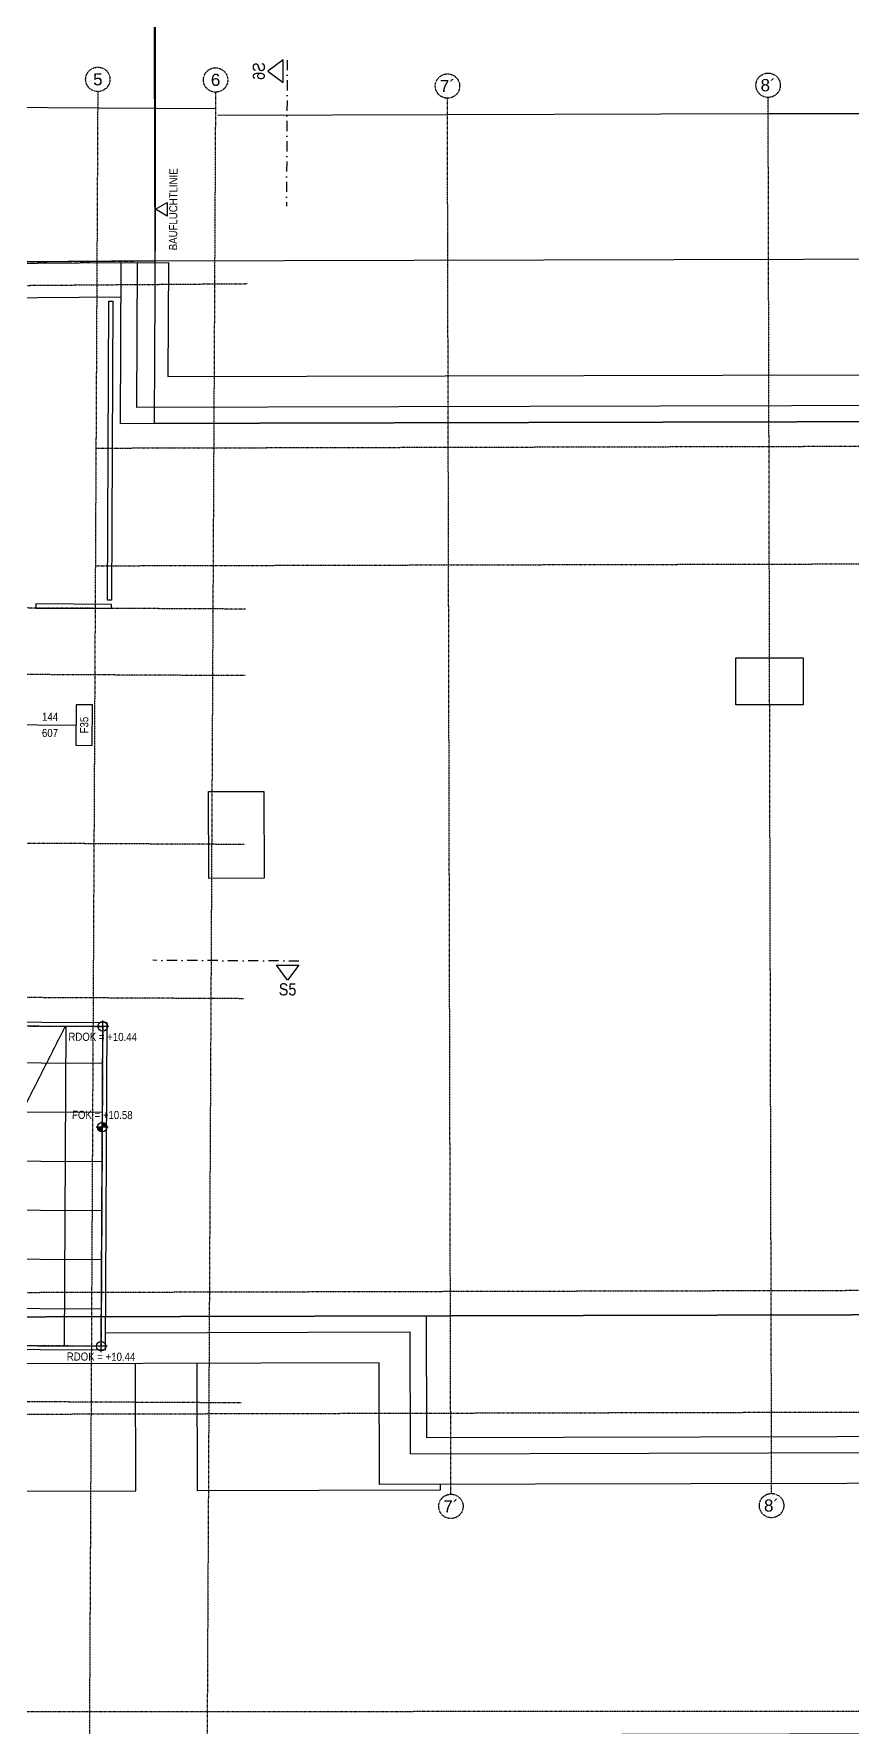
# Model space of a CAD drawing. Header units: millimetres. Extents: x -89828 to -25315, y -35442 to 69272.
# Drawn here: x -70811 to -60735, y 20911 to 41773 of the extents above; entities that cross this region are included whole.
import ezdxf
from ezdxf.enums import TextEntityAlignment as Align

# ---------------------------------------------------------------- set-up
doc = ezdxf.new("R2010")
doc.units = ezdxf.units.MM
for name, pattern in [('DASHDOT', [1, 0.5, -0.25, 0, -0.25]), ('HIDDEN2', [0.1875, 0.125, -0.0625]), ('STRICHLINIE', [0.75, 0.5, -0.25]), ('STRICHPUNKT', [1, 0.5, -0.25, 0, -0.25]), ('STRICHPUNKTX2', [2, 1, -0.5, 0, -0.5])]:
    doc.linetypes.add(name, pattern=pattern)
for name, color, linetype in [('01-BFL-G00-L04-M0', 10, 'Continuous'), ('01-HID-G00-L04-ENTWÄSSERUNG', 8, 'HIDDEN2'), ('01-SCH-G00-L04-M0', 8, 'STRICHPUNKTX2'), ('01-SYM-G00-L04-M0', 8, 'Continuous'), ('01-TXT---------M0', 1, 'Continuous'), ('02-ANS-G00-L04-M0', 8, 'Continuous'), ('02-AXO-G00-L04-M0', 8, 'STRICHPUNKT'), ('02-DIM-G00-L04-ACHSEN', 8, 'Continuous'), ('02-DIM-G00-L04-BEHÖRDE', 20, 'Continuous'), ('02-DIM-G00-L04-ROHBAU', 8, 'Continuous'), ('02-FIL-G00-L04-PLATTENBELAG', 253, 'Continuous'), ('02-HID-G00-L04-M0', 8, 'HIDDEN2'), ('02-TWB-G00-L04-M0', 5, 'Continuous'), ('04-TXT---------EP', 8, 'Continuous'), ('04-TXT-G00-L04-M0', 8, 'Continuous'), ('04-TXT-G00-L04-POS', 8, 'Continuous'), ('05-SYM---------M0', 8, 'Continuous'), ('05-TXT---------PP', 8, 'Continuous'), ('07-TXT---------M0', 8, 'Continuous'), ('09-VER-G00-L04-GRUNDSTÜCKSGRENZE', 161, 'Continuous')]:
    doc.layers.add(name, color=color, linetype=linetype)
doc.styles.add('ARIAL', font='arial.ttf', dxfattribs={"width": 0.85})
doc.styles.get("Standard").update_dxf_attribs({"font": 'arial.ttf'})
doc.dimstyles.new('pp chromy&schneider', dxfattribs={"dimscale": 0.005, "dimtxt": 25, "dimasz": 10, "dimexe": 0, "dimexo": 0, "dimgap": 5, "dimtad": 1, "dimdec": 1, "dimlfac": 100, "dimrnd": 0.1, "dimzin": 9, "dimdsep": 46, "dimtxsty": 'ARIAL', "dimblk": 'c&s kote', "dimcen": 0, "dimse1": 1, "dimse2": 1, "dimclrd": 8, "dimclrt": 8, "dimadec": 0, "dimazin": 0, "dimtfac": 0.75, "dimtdec": 1, "dimtix": 1, "dimtmove": 2, "dimatfit": 0, "dimldrblk": 'NONE', "dimfxl": 1, "dimtolj": 1, "dimlwd": -1, "dimarcsym": 0})

# ---------------------------------------------------------------- blocks, each defined once
blk = doc.blocks.new('schnittführung')
at = {"color": 4, "linetype": 'DASHDOT', "ltscale": 0.25}
blk.add_line((0.237, -0.138), (0.237, 1.662), dxfattribs=at)
blk.add_line((0.237, -0.138), (0.237, 1.662), dxfattribs=at)
blk.add_line((0.237, -0.138), (0.237, 1.662), dxfattribs=at)
at = {"color": 4}
blk.add_lwpolyline([(0.187, 0.138), (0.187, -0.138), (0, 0)], close=True, dxfattribs=at)
at = {"layer": '07-TXT---------M0', "color": 9, "style": 'ARIAL', "text_generation_flag": 6, "width": 0.85}
blk.add_attdef('SCHNITT', text='', height=0.15, rotation=270, dxfattribs=at).set_placement((-0.037, 0), align=Align.CENTER)
blk = doc.blocks.new('01-HK3')
blk.add_lwpolyline([(0, 0), (0.042, 0.073), (-0.042, 0.073)], close=True)
at = {"color": 0, "style": 'ARIAL', "width": 0.85}
blk.add_attdef('HEIGHT', text='', height=0.05, dxfattribs=at).set_placement((0, 0.35), align=Align.TOP_CENTER)
blk = doc.blocks.new('c&s kote')
at = {"color": 8}
for p, q in [((0, -2), (0, 2)), ((0, 2), (0, -2)), ((-2, 0), (2, 0)), ((2, 0), (-2, 0))]:
    blk.add_line(p, q, dxfattribs=at)
blk.add_circle((0, 0), 0.5, dxfattribs=at)
blk = doc.blocks.new('*D370')
at = {"layer": '02-DIM-G00-L04-ACHSEN', "color": 8, "transparency": 16777216}
blk.add_line((-72606, 40876), (-70026, 40863), dxfattribs=at)
at = {"layer": 'Defpoints', "color": 0, "transparency": 16777216}
for p in [(-72605, 41076), (-70025, 41063), (-70026, 40863)]:
    blk.add_point(p, dxfattribs=at)
at = {"layer": '02-DIM-G00-L04-ACHSEN', "color": 8, "transparency": 16777216, "xscale": 0.05, "yscale": 0.05, "zscale": 0.05}
for p, rotation in [((-72606, 40876), 179.7075493181492), ((-70026, 40863), 359.7075493181492)]:
    blk.add_blockref('c&s kote', p, dxfattribs=dict(at, rotation=rotation))
at = {"layer": '02-DIM-G00-L04-ACHSEN', "color": 8, "transparency": 16777216, "insert": (-71316, 40869), "char_height": 0.125, "attachment_point": 5, "rotation": 359.7075, "style": 'ARIAL'}
blk.add_mtext('\\A1;258000', dxfattribs=at)
blk = doc.blocks.new('_None')
blk = doc.blocks.new('*D371')
at = {"layer": '02-DIM-G00-L04-ACHSEN', "color": 8, "transparency": 16777216}
blk.add_line((-70026, 40863), (-68576, 40855), dxfattribs=at)
at = {"layer": 'Defpoints', "color": 0, "transparency": 16777216}
for p in [(-70025, 41063), (-68575, 41055), (-68576, 40855)]:
    blk.add_point(p, dxfattribs=at)
at = {"layer": '02-DIM-G00-L04-ACHSEN', "color": 8, "transparency": 16777216, "xscale": 0.05, "yscale": 0.05, "zscale": 0.05}
for p, rotation in [((-70026, 40863), 179.7075493181492), ((-68576, 40855), 359.7075493181492)]:
    blk.add_blockref('c&s kote', p, dxfattribs=dict(at, rotation=rotation))
at = {"layer": '02-DIM-G00-L04-ACHSEN', "color": 8, "transparency": 16777216, "insert": (-69301, 40859), "char_height": 0.125, "attachment_point": 5, "rotation": 359.7075, "style": 'ARIAL'}
blk.add_mtext('\\A1;145000', dxfattribs=at)
blk = doc.blocks.new('*D372')
at = {"layer": '02-DIM-G00-L04-ACHSEN', "color": 8, "transparency": 16777216}
blk.add_line((-65718, 40780), (-61769, 40790), dxfattribs=at)
at = {"layer": 'Defpoints', "color": 0, "transparency": 16777216}
for p in [(-65719, 40980), (-61769, 40990), (-61769, 40790)]:
    blk.add_point(p, dxfattribs=at)
at = {"layer": '02-DIM-G00-L04-ACHSEN', "color": 8, "transparency": 16777216, "xscale": 0.05, "yscale": 0.05, "zscale": 0.05}
for p, rotation in [((-65719, 40780), 180.1423037025541), ((-61769, 40790), 0.1423037025540477)]:
    blk.add_blockref('c&s kote', p, dxfattribs=dict(at, rotation=rotation))
at = {"layer": '02-DIM-G00-L04-ACHSEN', "color": 8, "transparency": 16777216, "insert": (-63744, 40785), "char_height": 0.125, "attachment_point": 5, "rotation": 0.1423, "style": 'ARIAL'}
blk.add_mtext('\\A1;395000', dxfattribs=at)
blk = doc.blocks.new('*D373')
at = {"layer": '02-DIM-G00-L04-ACHSEN', "color": 8, "transparency": 16777216}
blk.add_line((-61769, 40790), (-57889, 40800), dxfattribs=at)
at = {"layer": 'Defpoints', "color": 0, "transparency": 16777216}
for p in [(-61769, 40990), (-57889, 41000), (-57889, 40800)]:
    blk.add_point(p, dxfattribs=at)
at = {"layer": '02-DIM-G00-L04-ACHSEN', "color": 8, "transparency": 16777216, "xscale": 0.05, "yscale": 0.05, "zscale": 0.05}
for p, rotation in [((-61769, 40790), 180.1423037025541), ((-57889, 40800), 0.1423037025540477)]:
    blk.add_blockref('c&s kote', p, dxfattribs=dict(at, rotation=rotation))
at = {"layer": '02-DIM-G00-L04-ACHSEN', "color": 8, "transparency": 16777216, "insert": (-59829, 40795), "char_height": 0.125, "attachment_point": 5, "rotation": 0.1423, "style": 'ARIAL'}
blk.add_mtext('\\A1;388000', dxfattribs=at)
blk = doc.blocks.new('*D378')
at = {"layer": '02-DIM-G00-L04-ACHSEN', "color": 8, "transparency": 16777216}
blk.add_line((-68546, 40773), (-65719, 40780), dxfattribs=at)
at = {"layer": 'Defpoints', "color": 0, "transparency": 16777216}
for p in [(-65719, 40780), (-68541, 38978), (-65714, 38986)]:
    blk.add_point(p, dxfattribs=at)
at = {"layer": '02-DIM-G00-L04-ACHSEN', "color": 8, "transparency": 16777216, "xscale": 0.05, "yscale": 0.05, "zscale": 0.05}
for p, rotation in [((-68546, 40773), 180.1490716089612), ((-65719, 40780), 0.1490716089611813)]:
    blk.add_blockref('c&s kote', p, dxfattribs=dict(at, rotation=rotation))
at = {"layer": '02-DIM-G00-L04-ACHSEN', "color": 8, "transparency": 16777216, "insert": (-67132, 40777), "char_height": 0.125, "attachment_point": 5, "rotation": 0.1491, "style": 'ARIAL'}
blk.add_mtext('\\A1;BEI GG 282719.7', dxfattribs=at)
blk = doc.blocks.new('*D379')
at = {"layer": '02-DIM-G00-L04-ACHSEN', "color": 8, "transparency": 16777216}
blk.add_arc((-47298, 36726), 842, 0.1457, 89.6521, dxfattribs=at)
at = {"layer": 'Defpoints', "color": 0, "transparency": 16777216}
for p in [(-47272, 41026), (-46568, 37147), (-44729, 36732), (-70047, 36669), (-47375, 23826)]:
    blk.add_point(p, dxfattribs=at)
at = {"layer": '02-DIM-G00-L04-ACHSEN', "color": 8, "transparency": 16777216, "xscale": 0.05, "yscale": 0.05, "zscale": 0.05}
for p, rotation in [((-47292, 37568), 179.6537652360462), ((-46455, 36728), 270.1440040852006)]:
    blk.add_blockref('c&s kote', p, dxfattribs=dict(at, rotation=rotation))
at = {"layer": '02-DIM-G00-L04-ACHSEN', "color": 8, "transparency": 16777216, "insert": (-46701, 37321), "char_height": 0.125, "attachment_point": 5, "rotation": 314.8989, "style": 'ARIAL'}
blk.add_mtext('\\A1;89.51°', dxfattribs=at)
blk = doc.blocks.new('*D380')
at = {"layer": '02-DIM-G00-L04-ACHSEN', "color": 8, "transparency": 16777216}
blk.add_arc((-51185, 35266), 501, 0.148, 90.1366, dxfattribs=at)
at = {"layer": 'Defpoints', "color": 0, "transparency": 16777216}
for p in [(-51199, 41016), (-50752, 35518), (-44726, 35282), (-70054, 35219), (-51156, 23816)]:
    blk.add_point(p, dxfattribs=at)
at = {"layer": '02-DIM-G00-L04-ACHSEN', "color": 8, "transparency": 16777216, "xscale": 0.05, "yscale": 0.05, "zscale": 0.05}
for p, rotation in [((-51186, 35767), 180.1394444278941), ((-50684, 35268), 270.1451629769355)]:
    blk.add_blockref('c&s kote', p, dxfattribs=dict(at, rotation=rotation))
at = {"layer": '02-DIM-G00-L04-ACHSEN', "color": 8, "transparency": 16777216, "insert": (-50831, 35621), "char_height": 0.125, "attachment_point": 5, "rotation": 315.1423, "style": 'ARIAL'}
blk.add_mtext('\\A1;90.00°', dxfattribs=at)
blk = doc.blocks.new('04-TXT')
blk.add_line((0, 0), (0.953, 0))
at = {"layer": '04-TXT---------EP', "color": 8, "style": 'ARIAL', "width": 0.85}
blk.add_attdef('WIDTH', text='', height=0.1, dxfattribs=at).set_placement((0.632, 0.05), align=Align.CENTER)
blk.add_attdef('HEIGHT', text='', height=0.1, dxfattribs=at).set_placement((0.632, -0.05), align=Align.TOP_CENTER)
blk = doc.blocks.new('türachse&qualität')
at = {"layer": '05-SYM---------M0'}
blk.add_line((-0.4, 0), (-0.4, 0), dxfattribs=at)
at = {"layer": '05-TXT---------PP'}
blk.add_lwpolyline([(-0.5, -0.25), (-0.5, 0.25), (-0.7, 0.25), (-0.7, -0.25)], close=True, dxfattribs=at)
at = {"layer": '05-TXT---------PP', "color": 8, "style": 'ARIAL', "text_generation_flag": 6, "width": 0.85}
blk.add_attdef('POS.NR.', text='', height=0.1, rotation=270, dxfattribs=at).set_placement((-0.653, -0.011), align=Align.TOP_CENTER)
blk = doc.blocks.new('01-HK1')
for p, q in [((-0.001, -0.074), (-0.001, 0.074)), ((0.074, 0), (-0.075, 0))]:
    blk.add_line(p, q)
blk.add_circle((-0.001, 0), 0.0586)
for points in [[(-0.001, 0.059), (0.041, 0.041), (-0.001, 0)], [(-0.001, 0), (0.058, 0), (0.041, 0.041)], [(-0.059, 0), (-0.042, -0.041), (-0.001, 0)], [(-0.042, -0.041), (-0.001, -0.059), (-0.001, 0)]]:
    blk.add_solid(points)
at = {"layer": '01-TXT---------M0', "color": 8, "style": 'ARIAL', "width": 0.85}
blk.add_attdef('HEIGHT', text='', height=0.1, dxfattribs=at).set_placement((0, 0.2), align=Align.TOP_CENTER)
blk = doc.blocks.new('01-HK2')
for p, q in [((0.098, 0), (-0.098, 0)), ((0, -0.098), (0, 0.098))]:
    blk.add_line(p, q)
blk.add_circle((0, 0), 0.0773)
at = {"layer": '01-TXT---------M0', "color": 8, "style": 'ARIAL', "width": 0.85}
blk.add_attdef('HEIGHT', text='', height=0.1, rotation=360, dxfattribs=at).set_placement((0, 0.132), align=Align.BOTTOM_CENTER)
blk = doc.blocks.new('*D401')
at = {"layer": '02-DIM-G00-L04-ROHBAU', "color": 8, "transparency": 16777216}
blk.add_arc((-84018, 38567), 783, 89.7112, 180.3764, dxfattribs=at)
at = {"layer": 'Defpoints', "color": 0, "transparency": 16777216}
for p in [(-84004, 41134), (-84408, 39246), (-66187, 38685), (-89206, 38533), (-84119, 18734)]:
    blk.add_point(p, dxfattribs=at)
at = {"layer": '02-DIM-G00-L04-ROHBAU', "color": 8, "transparency": 16777216, "xscale": 0.05, "yscale": 0.05, "zscale": 0.05}
for p, rotation in [((-84014, 39350), 359.709378319148), ((-84801, 38562), 270.3781979327374)]:
    blk.add_blockref('c&s kote', p, dxfattribs=dict(at, rotation=rotation))
at = {"layer": '02-DIM-G00-L04-ROHBAU', "color": 8, "transparency": 16777216, "insert": (-84572, 39120), "char_height": 0.125, "attachment_point": 5, "rotation": 45.0438, "style": 'ARIAL'}
blk.add_mtext('\\A1;91°', dxfattribs=at)
blk = doc.blocks.new('*D400')
at = {"layer": '02-DIM-G00-L04-ROHBAU', "color": 8, "transparency": 16777216}
blk.add_arc((-84037, 34766), 799, 89.7111, 179.704, dxfattribs=at)
at = {"layer": 'Defpoints', "color": 0, "transparency": 16777216}
for p in [(-84004, 41134), (-84433, 35461), (-89225, 34793), (-66207, 34675), (-84119, 18734)]:
    blk.add_point(p, dxfattribs=at)
at = {"layer": '02-DIM-G00-L04-ROHBAU', "color": 8, "transparency": 16777216, "xscale": 0.05, "yscale": 0.05, "zscale": 0.05}
for p, rotation in [((-84033, 35566), 359.7093409936003), ((-84836, 34770), 269.7057576421179)]:
    blk.add_blockref('c&s kote', p, dxfattribs=dict(at, rotation=rotation))
at = {"layer": '02-DIM-G00-L04-ROHBAU', "color": 8, "transparency": 16777216, "insert": (-84599, 35335), "char_height": 0.125, "attachment_point": 5, "rotation": 44.7075, "style": 'ARIAL'}
blk.add_mtext('\\A1;90°', dxfattribs=at)

msp = doc.modelspace()

# ---------------------------------------------------------------- linework, layer by layer
at = {"layer": '01-BFL-G00-L04-M0', "color": 251, "linetype": 'STRICHLINIE', "true_color": 0x636466}
msp.add_lwpolyline([(-42005.8604, 52648.9695), (-42103.0867, 39232.7412), (-42123.2911, 37038.8108), (-69326.1669, 36971.246), (-69315.9382, 38970.9225), (-69297.7926, 52905.5445)], dxfattribs=at)
at = {"layer": '01-BFL-G00-L04-M0', "color": 251, "linetype": 'STRICHLINIE', "ltscale": 0.5, "true_color": 0x636466}
msp.add_lwpolyline([(-72381.8572, 25963.6229), (-72315.5535, 38953.4547), (-69315.9307, 38976.6668)], dxfattribs=at)
at = {"layer": '01-BFL-G00-L04-M0', "color": 251, "linetype": 'STRICHLINIE', "true_color": 0x636466}
msp.add_lwpolyline([(-42294.5294, 11379.3637), (-72434.0658, 11379.4223), (-72408.4686, 20732.4746), (-72381.8572, 25963.6229), (-42240.2186, 26038.4847), (-42294.5322, 20812.6636), (-42294.5294, 11379.3637)], close=True, dxfattribs=at)
at = {"layer": '01-HID-G00-L04-ENTWÄSSERUNG', "color": 251, "true_color": 0x636466}
msp.add_lwpolyline([(-72154.7746, 25615.613), (-72282.2246, 25873.7992), (-70422.2187, 29546.8208)], dxfattribs=at)
at = {"layer": '02-ANS-G00-L04-M0', "color": 251, "true_color": 0x636466}
for points in [[(-69735.4302, 38953.4489), (-69155.3997, 38957.9439), (-69162.5778, 37551.6541), (-46968.7918, 37606.7762), (-47047.4996, 25446.5432), (-56970.3744, 25421.898), (-56966.6489, 23921.9026), (-66556.6193, 23898.0843), (-66560.3448, 25398.0797), (-72380.3269, 25383.6247)], [(-69931.7044, 25969.7081), (-65981.7871, 25979.5184), (-65978.0616, 24479.523), (-57548.0876, 24500.4603), (-57551.8131, 26000.4557), (-47043.7455, 26026.5543), (-46972.546, 37026.7651), (-69745.5532, 36970.2044), (-69735.4302, 38953.4489), (-72315.5658, 38933.454)], [(-46971.2514, 37226.7689), (-69544.5272, 37170.7043), (-69535.4197, 38954.9989)], [(-72317.7098, 38513.4247), (-69737.5741, 38533.4197)], [(-69856.6624, 34794.0025), (-69906.6618, 34794.2577), (-69887.8523, 38479.3014), (-69887.8523, 38479.3014), (-69887.8523, 38479.3014)], [(-69887.8523, 38479.3014), (-69837.853, 38479.0462), (-69856.6624, 34794.0025)], [(-72313.1726, 29606.4734), (-69913.2039, 29594.2233), (-69933.8249, 25554.276), (-72333.7936, 25566.5261), (-72333.5384, 25616.5254), (-69983.569, 25604.5305), (-69963.4585, 29544.4792), (-72313.4278, 29556.4741), (-72313.1726, 29606.4734)], [(-69932.7253, 25769.7049), (-66181.2898, 25779.0223), (-66177.5643, 24279.0269), (-57347.5915, 24300.9577), (-57351.317, 25800.953), (-47045.04, 25826.5505)], [(-72336.4276, 23813.7289), (-69556.4362, 23820.6335), (-69560.3356, 25390.6287)], [(-65806.6216, 23899.947), (-65806.4478, 23829.9472), (-68796.4385, 23822.5211), (-68800.3379, 25392.5162)]]:
    msp.add_lwpolyline(points, dxfattribs=at)
for points in [[(-70786.9055, 34748.75), (-70787.1607, 34698.7507), (-69857.1728, 34694.0038), (-69856.9176, 34744.0031), (-70786.9055, 34748.75)], [(-62165.8366, 34084.2671), (-61336.5339, 34084.2671), (-61336.5339, 33504.9634), (-62165.8366, 33504.9634)], [(-68659.883, 32437.8868), (-67977.8379, 32439.5808), (-67975.1804, 31369.5841), (-68657.2254, 31367.8901)]]:
    msp.add_lwpolyline(points, close=True, dxfattribs=at)
at = {"layer": '02-AXO-G00-L04-M0', "color": 251, "true_color": 0x636466}
for points in [[(-70024.6687, 41062.5362), (-70139.0029, 18662.828)], [(-68574.6876, 41055.1351), (-68689.0218, 18655.4269)], [(-65676.324, 23780.2703), (-65719.043, 40980.2172)], [(-61726.3362, 23790.0807), (-61769.0552, 40990.0277)], [(-89206.3327, 38532.5495), (-68186.7269, 38695.4426)], [(-70047.0922, 36669.4545), (-44729.1938, 36732.3359), (-44729.1938, 36732.3359)], [(-70054.4935, 35219.4316), (-44725.5924, 35282.3404), (-44725.5924, 35282.3404)], [(-68207.1943, 34685.5818), (-89225.4211, 34792.8646)], [(-68211.3798, 33865.5925), (-89229.6065, 33972.8753)], [(-68221.9965, 31785.6196), (-89240.2233, 31892.9023)], [(-68231.6945, 29885.6444), (-89249.9213, 29992.9271)], [(-72680.2438, 26262.8825), (-44703.3636, 26332.368), (-44703.3636, 26332.368)], [(-68257.1135, 24905.7092), (-89275.3402, 25012.992)], [(-72687.9003, 24762.8589), (-44699.6381, 24832.3726), (-44699.6381, 24832.3726)], [(-89295.316, 21099.4553), (-56356.4129, 21107.7655)]]:
    msp.add_lwpolyline(points, dxfattribs=at)
for centre in [(-70023.9031, 41212.5342), (-68573.922, 41205.1331), (-65718.2774, 41130.2153), (-61769.4278, 41140.0229), (-61727.1018, 23640.0784), (-65675.9514, 23630.2707)]:
    msp.add_circle(centre, 150, dxfattribs=at)
at = {"layer": '02-FIL-G00-L04-PLATTENBELAG', "color": 251, "true_color": 0x636466}
for points in [[(-70418.4525, 29546.8016), (-70438.5631, 25606.8529)], [(-69965.7936, 29086.9852), (-72235.7641, 29098.5717)], [(-69968.8817, 28481.993), (-72238.8521, 28493.5796)], [(-69971.9697, 27877.0009), (-72241.9402, 27888.5875)], [(-69975.0578, 27272.0088), (-72245.0282, 27283.5953)], [(-69978.1458, 26667.0167), (-72248.1162, 26678.6032)], [(-69981.2339, 26062.0246), (-72251.2043, 26073.6111)]]:
    msp.add_lwpolyline(points, dxfattribs=at)
at = {"layer": '02-HID-G00-L04-M0', "color": 251, "true_color": 0x636466}
msp.add_lwpolyline([(-69983.569, 25604.5305), (-72503.5362, 25617.3931), (-72483.4256, 29557.3418), (-69963.4585, 29544.4792)], close=True, dxfattribs=at)
at = {"layer": '02-TWB-G00-L04-M0', "color": 251, "true_color": 0x636466}
msp.add_lwpolyline([(-69211.9234, 59540.7687), (-69190.7391, 57152.0344), (-67523.2522, 57171.7204), (-67498.9037, 54260.9805), (-69156.8299, 54244.226), (-69114.9606, 49707.1733), (-67457.0344, 49723.9278), (-67491.4634, 42978.7972), (-69334.1592, 42968.7834), (-69320.9786, 38975.2953), (-84316.0948, 38860.4555), (-84276.4929, 69272.143)], dxfattribs=at)
at = {"layer": '09-VER-G00-L04-GRUNDSTÜCKSGRENZE', "color": 251, "true_color": 0x636466}
msp.add_lwpolyline([(-29794.5334, -9443.9018), (-40957.6036, -9316.6054), (-57452.7981, -9113.1801), (-57360.3311, 20830.8382), (-84278.385, 20779.7671), (-84408.3801, 20780.4306), (-84325.8559, 36948.1189), (-84316.0948, 38860.4555), (-69322.3224, 38976.651), (-46959.5657, 39032.1927), (-47077.253, 20849.6952), (-46943.0344, 20850.6028), (-29794.5355, 20883.1383)], close=True, dxfattribs=at)

# ---------------------------------------------------------------- block references
at = {"layer": '01-SCH-G00-L04-M0', "color": 251, "true_color": 0x636466}
ref = msp.add_blockref('schnittführung', (-67929.3582, 41314.0449), dxfattribs=dict(at, xscale=-999.9999999999995, yscale=999.9999999999995, zscale=999.9999999999995, rotation=179.7075493164815))
ref.add_attrib('SCHNITT', 'S6', dxfattribs={"layer": '07-TXT---------M0', "color": 9, "extrusion": (0, 0, -1), "height": 150, "rotation": 90.29245068, "style": 'ARIAL', "text_generation_flag": 6, "width": 0.85}).set_placement((67966.6171, 41314.2351), align=Align.CENTER)
ref = msp.add_blockref('schnittführung', (-67686.8274, 30112.9607), dxfattribs=dict(at, xscale=999.9999999999995, yscale=999.9999999999995, zscale=999.9999999999995, rotation=89.70754932648231))
ref.add_attrib('SCHNITT', 'S5', dxfattribs={"layer": '07-TXT---------M0', "color": 9, "height": 150, "rotation": 359.70754933, "style": 'ARIAL', "width": 0.85}).set_placement((-67687.0176, 30075.7019), align=Align.TOP_CENTER)
at = {"layer": '01-SYM-G00-L04-M0', "color": 251, "true_color": 0x636466}
ref = msp.add_blockref('01-HK2', (-69963.4585, 29544.4792), dxfattribs=dict(at, xscale=757.5757580544371, yscale=757.5757580735275, zscale=757.5757580681659, rotation=359.7075491063508))
ref.add_attrib('HEIGHT', 'RDOK = +10.44', dxfattribs={"layer": '01-TXT---------M0', "color": 8, "height": 100, "rotation": 359.7075491, "style": 'ARIAL', "width": 0.85}).set_placement((-69964.5266, 29335.2187), align=Align.BOTTOM_CENTER)
at = {"layer": '01-SYM-G00-L04-M0', "color": 251, "true_color": 0x636466, "xscale": 999.9999999999995, "yscale": 999.9999999999995, "zscale": 999.9999999999995, "rotation": 359.7075493056427}
msp.add_blockref('01-HK1', (-69969.2829, 28303.371), dxfattribs=at).add_auto_attribs({'HEIGHT': 'FOK = +10.58'})
at = {"layer": '01-SYM-G00-L04-M0', "color": 251, "true_color": 0x636466}
ref = msp.add_blockref('01-HK2', (-69983.569, 25604.5305), dxfattribs=dict(at, xscale=757.5757580544371, yscale=757.5757580735275, zscale=757.5757580681659, rotation=359.7075491063508))
ref.add_attrib('HEIGHT', 'RDOK = +10.44', dxfattribs={"layer": '01-TXT---------M0', "color": 8, "height": 100, "rotation": 359.7075491, "style": 'ARIAL', "width": 0.85}).set_placement((-69984.6372, 25395.27), align=Align.BOTTOM_CENTER)
at = {"layer": '02-DIM-G00-L04-BEHÖRDE', "color": 251, "true_color": 0x636466}
ref = msp.add_blockref('01-HK3', (-69315.103, 39612.2889), dxfattribs=dict(at, xscale=-2000.000000016443, yscale=2000.000000014344, zscale=2000, rotation=269.7075493081418))
ref.add_attrib('HEIGHT', 'BAUFLUCHTLINIE', dxfattribs={"layer": '0', "color": 0, "extrusion": (0, 0, -1), "height": 100, "rotation": 90.29245069, "style": 'ARIAL', "text_generation_flag": 4, "width": 0.85}).set_placement((69015.1069, 39610.7576), align=Align.BOTTOM_CENTER)
at = {"layer": '04-TXT-G00-L04-M0', "color": 251, "true_color": 0x636466, "xscale": 999.9999999999995, "yscale": 999.9999999999995, "zscale": 999.9999999999995, "rotation": 359.7075493164815}
msp.add_blockref('04-TXT', (-71244.4977, 33262.4872), dxfattribs=at).add_auto_attribs({'WIDTH': '144', 'HEIGHT': '607'})
at = {"layer": '04-TXT-G00-L04-POS', "color": 251, "true_color": 0x636466}
ref = msp.add_blockref('türachse&qualität', (-70791.5776, 33260.1755), dxfattribs=dict(at, xscale=999.9999999999995, yscale=999.9999999999995, zscale=999.9999999999995, rotation=179.7075326359871))
ref.add_attrib('POS.NR.', 'F35', dxfattribs={"layer": '05-TXT---------PP', "color": 8, "height": 100, "rotation": 89.70753263, "style": 'ARIAL', "width": 0.85}).set_placement((-70191.5854, 33257.1128), align=Align.MIDDLE_CENTER)

# ---------------------------------------------------------------- texts
at = {"layer": '02-AXO-G00-L04-M0', "color": 251, "true_color": 0x636466, "char_height": 150, "width": 246.7, "attachment_point": 5}
for s, insert, rotation in [('{\\fArial|b0|i0|c0|p34;5}', (-70023.9031, 41212.5342), 359.7075), ('{\\fArial|b0|i0|c0|p34;6}', (-68573.922, 41205.1331), 359.7075), ('{\\fArial|b0|i0|c0|p34;7´}', (-65718.2774, 41130.2153), 0.14234932), ('{\\fArial|b0|i0|c0|p34;8´}', (-61769.4278, 41140.0229), 0.14234932), ('{\\fArial|b0|i0|c0|p34;7´}', (-65675.9514, 23630.2707), 0.14234932), ('{\\fArial|b0|i0|c0|p34;8´}', (-61727.1018, 23640.0784), 0.14234932)]:
    msp.add_mtext(s, dxfattribs=dict(at, insert=insert, rotation=rotation))

# ---------------------------------------------------------------- dimensions: what is measured, and where the dimension line sits
at = {"layer": '02-DIM-G00-L04-ACHSEN', "color": 251, "true_color": 0x636466}
for base, p1, p2, angle, picture, middle in [((-70025.6896, 40862.5388), (-72604.6351, 41075.705), (-70024.6687, 41062.5362), 359.70754932, '*D370', (-71315.6723, 40869.212)), ((-68575.7085, 40855.1377), (-70024.6687, 41062.5362), (-68574.6876, 41055.1351), 359.70754932, '*D371', (-69300.6986, 40858.9271)), ((-61768.5585, 40790.0283), (-65719.043, 40980.2172), (-61769.0552, 40990.0277), 0.1423037, '*D372', (-63743.5526, 40785.2119)), ((-57888.5705, 40799.6649), (-61769.0552, 40990.0277), (-57889.0672, 40999.66), 0.1423037, '*D373', (-59828.5647, 40794.9355))]:
    dim = msp.add_linear_dim(base=base, p1=p1, p2=p2, angle=angle, dimstyle='pp chromy&schneider', override={"dimzin": 8}, dxfattribs=at)
    dim.commit()
    dim.dimension.update_dxf_attribs({"geometry": picture, "text_midpoint": middle})
for base, line1, line2, picture, middle in [((-50751.5823, 35517.8567), ((-70054.4935, 35219.4316), (-44725.5924, 35282.3404)), ((-51156.3688, 23816.3331), (-51199.0878, 41016.28)), '*D380', (-50831.3897, 35621.4748)), ((-46567.8278, 37146.9004), ((-70047.0922, 36669.4545), (-44729.1938, 36732.3359)), ((-47375.0839, 23825.7246), (-47271.6527, 41026.0345)), '*D379', (-46700.7337, 37320.6311))]:
    dim = msp.add_angular_dim_2l(base=base, line1=line1, line2=line2, dimstyle='pp chromy&schneider', override={"dimzin": 8, "dimadec": 2}, dxfattribs=at)
    dim.commit()
    dim.dimension.update_dxf_attribs({"geometry": picture, "text_midpoint": middle})
dim = msp.add_aligned_dim(p1=(-68541.2761, 38978.2569), p2=(-65714.0891, 38985.6126), distance=1794.6107, text='BEI GG <>', dimstyle='pp chromy&schneider', override={"dimzin": 8}, dxfattribs=at)
dim.commit()
dim.dimension.update_dxf_attribs({"geometry": '*D378', "text_midpoint": (-67132.352, 40776.629)})
at = {"layer": '02-DIM-G00-L04-ROHBAU', "color": 251, "true_color": 0x636466}
for base, line1, picture, middle in [((-84433.1849, 35460.7757), ((-66207.2204, 34675.3734), (-89225.4211, 34792.8646)), '*D400', (-84599.4698, 35334.6346)), ((-84408.3585, 39245.6653), ((-89206.3327, 38532.5495), (-66186.753, 38685.2342)), '*D401', (-84571.8502, 39120.3802))]:
    dim = msp.add_angular_dim_2l(base=base, line1=line1, line2=((-84004.4866, 41133.893), (-84118.8208, 18734.1848)), dimstyle='pp chromy&schneider', override={"dimzin": 8}, dxfattribs=at)
    dim.commit()
    dim.dimension.update_dxf_attribs({"geometry": picture, "text_midpoint": middle})

doc.saveas('drawing.dxf')
